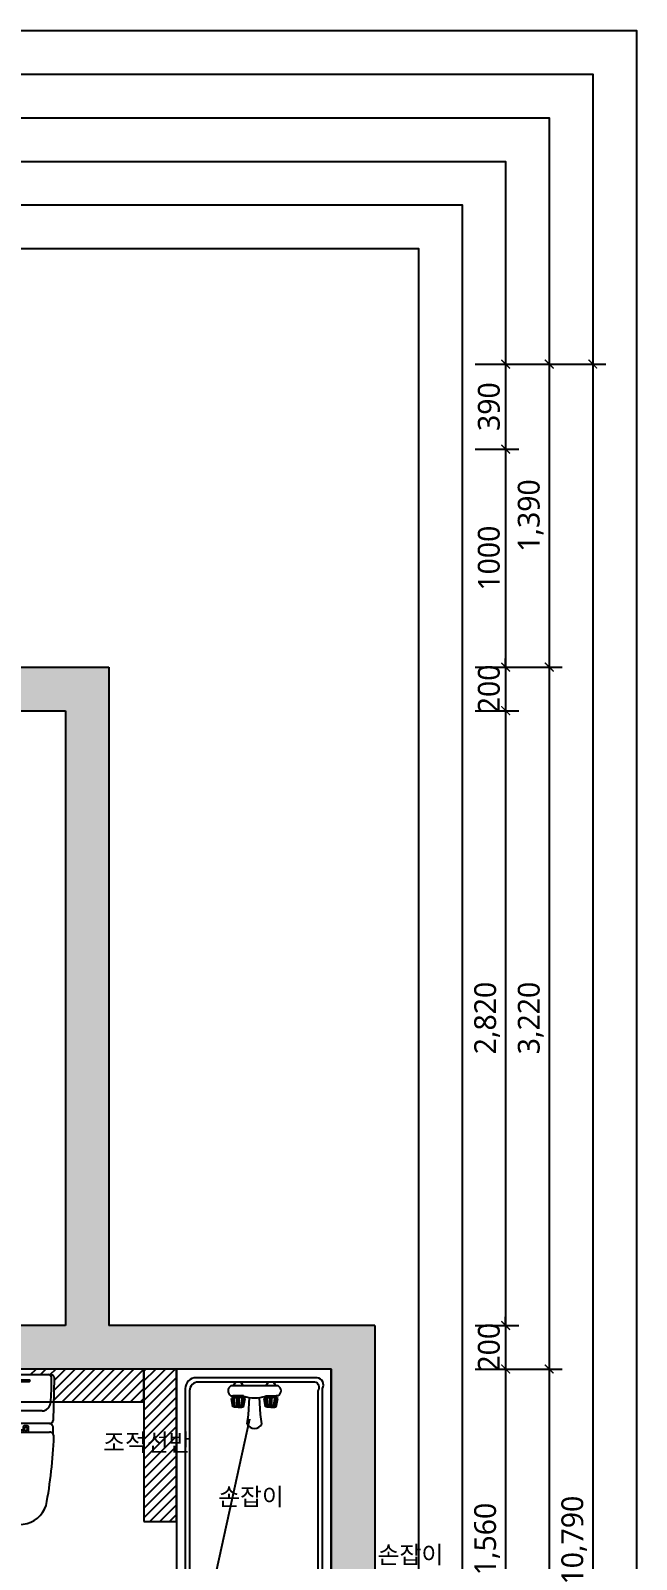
# Model space of a CAD drawing. Header units: millimetres. Extents: x 512 to 764439, y -71 to 559481.
# Drawn here: x 423737 to 426517, y 247137 to 254150 of the extents above; entities that cross this region are included whole.
import ezdxf

# ---------------------------------------------------------------- set-up
doc = ezdxf.new("R2010")
doc.units = ezdxf.units.MM
doc.header["$LTSCALE"] = 50
doc.linetypes.add('HIDDEN', pattern=[0.375, 0.25, -0.125])
for name, color, linetype in [('.', 8, 'Continuous'), ('DIM', 7, 'Continuous'), ('fin', 5, 'Continuous'), ('ha', 8, 'Continuous'), ('HL', 6, 'HIDDEN'), ('wall', 2, 'Continuous'), ('wall2', 3, 'Continuous'), ('WID', 4, 'Continuous')]:
    doc.layers.add(name, color=color, linetype=linetype)
doc.layers.add('purge', color=190, linetype='Continuous', plot=False)
doc.layers.add('text', color=7, linetype='Continuous', lineweight=0)
doc.styles.add('N 맑은고딕', font='malgun.ttf')
doc.styles.add('맑은 고딕', font='malgun.ttf')
doc.dimstyles.new('DH IN40', dxfattribs={"dimscale": 40, "dimtxt": 2.5, "dimasz": 1, "dimexe": 1.5, "dimexo": 1.5, "dimtad": 1, "dimdec": 7, "dimlunit": 6, "dimtxsty": '맑은 고딕', "dimblk": 'ARCHTICK', "dimcen": 2.5, "dimclrd": 256, "dimclre": 256, "dimclrt": 256, "dimadec": 0, "dimazin": 0, "dimtfac": 1, "dimtdec": 7, "dimtix": 1, "dimtmove": 0, "dimatfit": 3, "dimldrblk": 'ARCHTICK', "dimfxl": 1, "dimtfillclr": 1, "dimlwd": -1, "dimlwe": -1, "dimarcsym": 0})

# ---------------------------------------------------------------- blocks, each defined once
blk = doc.blocks.new('_ArchTick')
at = {"color": 0, "linetype": 'ByBlock', "const_width": 0.15}
blk.add_lwpolyline([(-0.5, -0.5), (0.5, 0.5)], dxfattribs=at)
blk = doc.blocks.new('*D1236')
at = {"layer": 'Defpoints', "color": 0, "linetype": 'Continuous', "transparency": 16777216}
for p in [(425716.6, 252620.4), (425716.6, 252230), (425916.6, 252230)]:
    blk.add_point(p, dxfattribs=at)
at = {"layer": 'DIM', "transparency": 16777216}
for p, q in [((425776.6, 252620.4), (425976.6, 252620.4)), ((425916.6, 252620.4), (425916.6, 252230)), ((425776.6, 252230), (425976.6, 252230))]:
    blk.add_line(p, q, dxfattribs=at)
at = {"layer": 'DIM', "linetype": 'Continuous', "transparency": 16777216, "xscale": 40, "yscale": 40, "zscale": 40}
for p, rotation in [((425916.6, 252620.4), 90), ((425916.6, 252230), 270)]:
    blk.add_blockref('_ArchTick', p, dxfattribs=dict(at, rotation=rotation))
at = {"layer": 'DIM', "linetype": 'Continuous', "transparency": 16777216, "insert": (425839.9, 252425.2), "char_height": 100, "attachment_point": 5, "rotation": 90, "style": '맑은 고딕'}
blk.add_mtext('390', dxfattribs=at)
blk = doc.blocks.new('*D1237')
at = {"layer": 'Defpoints', "color": 0, "linetype": 'Continuous', "transparency": 16777216}
for p in [(425716.6, 252230), (425716.6, 251230.4), (425916.6, 251230.4)]:
    blk.add_point(p, dxfattribs=at)
at = {"layer": 'DIM', "transparency": 16777216}
for p, q in [((425776.6, 252230), (425976.6, 252230)), ((425916.6, 252230), (425916.6, 251230.4)), ((425776.6, 251230.4), (425976.6, 251230.4))]:
    blk.add_line(p, q, dxfattribs=at)
at = {"layer": 'DIM', "linetype": 'Continuous', "transparency": 16777216, "xscale": 40, "yscale": 40, "zscale": 40}
for p, rotation in [((425916.6, 252230), 90), ((425916.6, 251230.4), 270)]:
    blk.add_blockref('_ArchTick', p, dxfattribs=dict(at, rotation=rotation))
at = {"layer": 'DIM', "linetype": 'Continuous', "transparency": 16777216, "insert": (425839.7, 251730.2), "char_height": 100, "attachment_point": 5, "rotation": 90, "style": '맑은 고딕'}
blk.add_mtext('1000', dxfattribs=at)
blk = doc.blocks.new('*D1238')
at = {"layer": 'Defpoints', "color": 0, "linetype": 'Continuous', "transparency": 16777216}
for p in [(425716.6, 251230.4), (425716.6, 251030.4), (425916.6, 251030.4)]:
    blk.add_point(p, dxfattribs=at)
at = {"layer": 'DIM', "transparency": 16777216}
for p, q in [((425776.6, 251230.4), (425976.6, 251230.4)), ((425916.6, 251230.4), (425916.6, 251270.4)), ((425916.6, 251230.4), (425916.6, 251030.4)), ((425776.6, 251030.4), (425976.6, 251030.4)), ((425916.6, 251030.4), (425916.6, 250990.4))]:
    blk.add_line(p, q, dxfattribs=at)
at = {"layer": 'DIM', "linetype": 'Continuous', "transparency": 16777216, "xscale": 40, "yscale": 40, "zscale": 40}
for p, rotation in [((425916.6, 251230.4), 270), ((425916.6, 251030.4), 90)]:
    blk.add_blockref('_ArchTick', p, dxfattribs=dict(at, rotation=rotation))
at = {"layer": 'DIM', "linetype": 'Continuous', "transparency": 16777216, "insert": (425839.9, 251130.4), "char_height": 100, "attachment_point": 5, "rotation": 90, "style": '맑은 고딕'}
blk.add_mtext('200', dxfattribs=at)
blk = doc.blocks.new('*D1239')
at = {"layer": 'Defpoints', "color": 0, "linetype": 'Continuous', "transparency": 16777216}
for p in [(425716.6, 251030.4), (425716.6, 248210.4), (425916.6, 248210.4)]:
    blk.add_point(p, dxfattribs=at)
at = {"layer": 'DIM', "transparency": 16777216}
for p, q in [((425776.6, 251030.4), (425976.6, 251030.4)), ((425916.6, 251030.4), (425916.6, 248210.4)), ((425776.6, 248210.4), (425976.6, 248210.4))]:
    blk.add_line(p, q, dxfattribs=at)
at = {"layer": 'DIM', "linetype": 'Continuous', "transparency": 16777216, "xscale": 40, "yscale": 40, "zscale": 40}
for p, rotation in [((425916.6, 251030.4), 90), ((425916.6, 248210.4), 270)]:
    blk.add_blockref('_ArchTick', p, dxfattribs=dict(at, rotation=rotation))
at = {"layer": 'DIM', "linetype": 'Continuous', "transparency": 16777216, "insert": (425831.5, 249620.4), "char_height": 100, "attachment_point": 5, "rotation": 90, "style": '맑은 고딕'}
blk.add_mtext('2,820', dxfattribs=at)
blk = doc.blocks.new('*D1240')
at = {"layer": 'Defpoints', "color": 0, "linetype": 'Continuous', "transparency": 16777216}
for p in [(425716.6, 248210.4), (425716.6, 248010.4), (425916.6, 248010.4)]:
    blk.add_point(p, dxfattribs=at)
at = {"layer": 'DIM', "transparency": 16777216}
for p, q in [((425776.6, 248210.4), (425976.6, 248210.4)), ((425916.6, 248210.4), (425916.6, 248250.4)), ((425916.6, 248210.4), (425916.6, 248010.4)), ((425776.6, 248010.4), (425976.6, 248010.4)), ((425916.6, 248010.4), (425916.6, 247970.4))]:
    blk.add_line(p, q, dxfattribs=at)
at = {"layer": 'DIM', "linetype": 'Continuous', "transparency": 16777216, "xscale": 40, "yscale": 40, "zscale": 40}
for p, rotation in [((425916.6, 248210.4), 270), ((425916.6, 248010.4), 90)]:
    blk.add_blockref('_ArchTick', p, dxfattribs=dict(at, rotation=rotation))
at = {"layer": 'DIM', "linetype": 'Continuous', "transparency": 16777216, "insert": (425839.9, 248110.4), "char_height": 100, "attachment_point": 5, "rotation": 90, "style": '맑은 고딕'}
blk.add_mtext('200', dxfattribs=at)
blk = doc.blocks.new('*D1241')
at = {"layer": 'Defpoints', "color": 0, "linetype": 'Continuous', "transparency": 16777216}
for p in [(425716.6, 248010.4), (425716.6, 246450.4), (425916.6, 246450.4)]:
    blk.add_point(p, dxfattribs=at)
at = {"layer": 'DIM', "transparency": 16777216}
for p, q in [((425776.6, 248010.4), (425976.6, 248010.4)), ((425916.6, 248010.4), (425916.6, 246450.4)), ((425776.6, 246450.4), (425976.6, 246450.4))]:
    blk.add_line(p, q, dxfattribs=at)
at = {"layer": 'DIM', "linetype": 'Continuous', "transparency": 16777216, "xscale": 40, "yscale": 40, "zscale": 40}
for p, rotation in [((425916.6, 248010.4), 90), ((425916.6, 246450.4), 270)]:
    blk.add_blockref('_ArchTick', p, dxfattribs=dict(at, rotation=rotation))
at = {"layer": 'DIM', "linetype": 'Continuous', "transparency": 16777216, "insert": (425831.3, 247230.4), "char_height": 100, "attachment_point": 5, "rotation": 90, "style": '맑은 고딕'}
blk.add_mtext('1,560', dxfattribs=at)
blk = doc.blocks.new('*D1246')
at = {"layer": 'Defpoints', "color": 0, "linetype": 'Continuous', "transparency": 16777216}
for p in [(425716.6, 252620.4), (425716.6, 251230.4), (426116.6, 251230.4)]:
    blk.add_point(p, dxfattribs=at)
at = {"layer": 'DIM', "transparency": 16777216}
for p, q in [((425776.6, 252620.4), (426176.6, 252620.4)), ((426116.6, 252620.4), (426116.6, 251230.4)), ((425776.6, 251230.4), (426176.6, 251230.4))]:
    blk.add_line(p, q, dxfattribs=at)
at = {"layer": 'DIM', "linetype": 'Continuous', "transparency": 16777216, "xscale": 40, "yscale": 40, "zscale": 40}
for p, rotation in [((426116.6, 252620.4), 90), ((426116.6, 251230.4), 270)]:
    blk.add_blockref('_ArchTick', p, dxfattribs=dict(at, rotation=rotation))
at = {"layer": 'DIM', "linetype": 'Continuous', "transparency": 16777216, "insert": (426031.3, 251925.4), "char_height": 100, "attachment_point": 5, "rotation": 90, "style": '맑은 고딕'}
blk.add_mtext('1,390', dxfattribs=at)
blk = doc.blocks.new('*D1247')
at = {"layer": 'Defpoints', "color": 0, "linetype": 'Continuous', "transparency": 16777216}
for p in [(425716.6, 251230.4), (425716.6, 248010.4), (426116.6, 248010.4)]:
    blk.add_point(p, dxfattribs=at)
at = {"layer": 'DIM', "transparency": 16777216}
for p, q in [((425776.6, 251230.4), (426176.6, 251230.4)), ((426116.6, 251230.4), (426116.6, 248010.4)), ((425776.6, 248010.4), (426176.6, 248010.4))]:
    blk.add_line(p, q, dxfattribs=at)
at = {"layer": 'DIM', "linetype": 'Continuous', "transparency": 16777216, "xscale": 40, "yscale": 40, "zscale": 40}
for p, rotation in [((426116.6, 251230.4), 90), ((426116.6, 248010.4), 270)]:
    blk.add_blockref('_ArchTick', p, dxfattribs=dict(at, rotation=rotation))
at = {"layer": 'DIM', "linetype": 'Continuous', "transparency": 16777216, "insert": (426031.5, 249620.4), "char_height": 100, "attachment_point": 5, "rotation": 90, "style": '맑은 고딕'}
blk.add_mtext('3,220', dxfattribs=at)
blk = doc.blocks.new('*D1248')
at = {"layer": 'Defpoints', "color": 0, "linetype": 'Continuous', "transparency": 16777216}
for p in [(425916.6, 252620.4), (425916.6, 241830.4), (426316.6, 241830.4)]:
    blk.add_point(p, dxfattribs=at)
at = {"layer": 'DIM', "transparency": 16777216}
for p, q in [((425976.6, 252620.4), (426376.6, 252620.4)), ((426316.6, 252620.4), (426316.6, 241830.4)), ((425976.6, 241830.4), (426376.6, 241830.4))]:
    blk.add_line(p, q, dxfattribs=at)
at = {"layer": 'DIM', "linetype": 'Continuous', "transparency": 16777216, "xscale": 40, "yscale": 40, "zscale": 40}
for p, rotation in [((426316.6, 252620.4), 90), ((426316.6, 241830.4), 270)]:
    blk.add_blockref('_ArchTick', p, dxfattribs=dict(at, rotation=rotation))
at = {"layer": 'DIM', "linetype": 'Continuous', "transparency": 16777216, "insert": (426231.3, 247225.4), "char_height": 100, "attachment_point": 5, "rotation": 90, "style": '맑은 고딕'}
blk.add_mtext('10,790', dxfattribs=at)
blk = doc.blocks.new('A$C4B2D31F0')
for p, q in [((168.9, 707.3), (216.9, 707.3)), ((192.9, 707.3), (192.9, 716))]:
    blk.add_line(p, q)
at = {"layer": 'fin', "color": 4}
for p, q in [((185, 690.9), (20.4, 690.9)), ((37.2, 692.3), (24.7, 692.3)), ((37.2, 692.3), (49.7, 692.3)), ((200.9, 690.9), (365.5, 690.9)), ((47.7, 523.7), (192.9, 523.7)), ((338.2, 523.7), (192.9, 523.7)), ((12.6, 465.9), (192.9, 465.9)), ((192.9, 426.6), (13.7, 426.6)), ((373.3, 465.9), (192.9, 465.9)), ((192.9, 426.6), (372.2, 426.6))]:
    blk.add_line(p, q, dxfattribs=at)
for points in [[(20.4, 690.9), (7.9, 690.9, 0.421209), (-7.1, 675.5), (-2.4, 480.5, 0.001659)], [(365.5, 690.9), (378, 690.9, -0.421209), (392.9, 675.5), (388.3, 480.5, -0.001659)], [(12.6, 465.9, 0.371724), (-1.8, 451.2, 0.003515), (-1, 420.3, 0.320541)], [(373.3, 465.9, -0.371724), (387.7, 451.2, -0.003515), (386.9, 420.3, -0.320541)]]:
    blk.add_lwpolyline(points, format="xyb", dxfattribs=at)
for centre, radius, start, end in [((24.7, 707.3), 15, 180, 270), ((49.7, 707.3), 15, 270, 0), ((1004.3, 663.1), 1000, 179.31159, 185.94375), ((20.4, 674.9), 16, 90, 179.31159), ((365.5, 674.9), 16, 0.68841, 90), ((-618.4, 663.1), 1000, 354.05625, 0.68841), ((49.4, 563.7), 40, 185.94375, 267.51291), ((336.5, 563.7), 40, 272.48709, 354.05625), ((13.7, 406.6), 20, 90, 182.3333), ((12.6, 480.9), 15, 181.36509, 270), ((372.2, 406.6), 20, 357.6667, 90), ((373.3, 480.9), 15, 270, 358.63491), ((2197.7, 495.6), 2205.9, 182.3333, 190.60807), ((-1811.8, 495.6), 2205.9, 349.39193, 357.6667), ((148.7, 128.9), 125.5, 198.2964, 263.42408), ((237.2, 128.9), 125.5, 276.57592, 341.7036), ((192.9, 405.9), 405.9, 261.69926, 270), ((192.9, 405.9), 405.9, 270, 278.30074)]:
    blk.add_arc(centre, radius, start, end, dxfattribs=at)
at = {"layer": 'HL', "linetype": 'Continuous'}
for p, q in [((168.9, 697.3), (168.9, 707.3)), ((216.9, 697.3), (216.9, 707.3)), ((106.4, 666.3), (184.4, 666.3)), ((106.4, 659.3), (185.5, 659.3)), ((168.9, 697.3), (216.9, 697.3)), ((186, 692.5), (180.6, 697.3)), ((181.6, 685.5), (186, 692.5)), ((187, 651.2), (181.6, 685.5)), ((181.6, 685.5), (204.3, 685.5)), ((186, 692.5), (199.9, 692.5)), ((187, 651.2), (198.9, 651.2)), ((198.9, 651.2), (204.3, 685.5)), ((199.9, 692.5), (205.3, 697.3)), ((204.3, 685.5), (199.9, 692.5)), ((200.4, 659.3), (279.4, 659.3)), ((201.4, 666.3), (279.4, 666.3)), ((-16, 576.9), (-16, 564.8)), ((-12, 580.9), (-4.8, 580.9)), ((-12, 560.8), (-4.3, 560.8)), ((192.9, 433.7), (146.6, 433.7)), ((192.9, 433.7), (239.3, 433.7))]:
    blk.add_line(p, q, dxfattribs=at)
for points in [[(110.4, 426.6), (110.4, 450.8, -0.414214), (114.4, 454.8), (130.9, 454.8, -0.414214), (134.9, 450.8), (134.9, 435.2), (134.9, 426.6)], [(134.9, 435.2), (144.6, 435.2, -0.414214), (146.6, 433.2), (146.6, 426.6)], [(251, 435.2), (241.3, 435.2, 0.414214), (239.3, 433.2), (239.3, 426.6)], [(275.5, 426.6), (275.5, 450.8, 0.414214), (271.5, 454.8), (255, 454.8, 0.414214), (251, 450.8), (251, 435.2), (251, 426.6)]]:
    blk.add_lwpolyline(points, format="xyb", dxfattribs=at)
for centre in [(122.9, 440.9), (262.9, 440.9)]:
    blk.add_circle(centre, 8, dxfattribs=at)
for centre, radius, start, end in [((106.4, 662.8), 3.5, 90, 270), ((279.4, 662.8), 3.5, 270, 90), ((-12, 576.9), 4, 90, 180), ((-12, 564.8), 4, 180, 270)]:
    blk.add_arc(centre, radius, start, end, dxfattribs=at)
blk = doc.blocks.new('A$C50C81EA5')
at = {"layer": 'WID'}
for p, q in [((97, 213.3), (99.5, 213.3)), ((97, 195.5), (97, 213.3)), ((97, 213.3), (99.5, 213.3)), ((97, 195.5), (97, 213.3)), ((99.5, 220.2), (137.4, 226.4)), ((99.5, 220.2), (137.4, 226.4)), ((99.5, 220.2), (104, 214.9)), ((99.5, 195.5), (99.5, 220.2)), ((99.5, 220.2), (104, 214.9)), ((99.5, 195.5), (99.5, 220.2)), ((104, 214.9), (137.5, 218)), ((104, 214.9), (137.5, 218)), ((104, 214.9), (104, 209.5)), ((104, 214.9), (104, 209.5)), ((104.5, 209.7), (137, 212.6)), ((104.5, 209.7), (137, 212.6)), ((137.5, 218), (137, 212.6)), ((137.5, 218), (137, 212.6)), ((143.2, 219), (137.4, 226.4)), ((143.2, 219), (137.4, 226.4)), ((141.3, 221.4), (137.5, 218)), ((141.3, 221.4), (137.5, 218)), ((143.2, 219), (150.2, 219)), ((143.2, 171.1), (143.2, 219)), ((143.2, 219), (150.2, 219)), ((143.2, 171.1), (143.2, 219)), ((150.2, 228.6), (150.2, 219)), ((150.2, 228.6), (150.2, 219)), ((150.2, 171.1), (150.2, 219)), ((150.2, 171.1), (150.2, 219)), ((195.3, 12), (195.3, 228.1)), ((195.3, 12), (195.3, 228.1)), ((212.4, 207.5), (195.3, 218.4)), ((212.4, 207.5), (195.3, 218.4)), ((21.3, 153.8), (62, 147.2)), ((21.3, 153.8), (62, 147.2)), ((62, 147.2), (141.5, 142.7)), ((62, 147.2), (141.5, 142.7)), ((97, 195.5), (97, 177.7)), ((97, 195.5), (97, 177.7)), ((97, 177.7), (99.5, 177.7)), ((97, 177.7), (99.5, 177.7)), ((99.5, 195.5), (99.5, 170.7)), ((99.5, 195.5), (99.5, 170.7)), ((99.5, 170.7), (104, 176)), ((99.5, 170.7), (104, 176)), ((99.5, 170.7), (137.4, 163.7)), ((99.5, 170.7), (137.4, 163.7)), ((104, 200.4), (104, 195.5)), ((104, 200.4), (137, 200)), ((104, 200.4), (104, 195.5)), ((104, 200.4), (137, 200)), ((104, 190.5), (104, 195.5)), ((104, 190.5), (104, 195.5)), ((104, 190.5), (137, 190.1)), ((104, 190.5), (137, 190.1)), ((104, 176), (104, 181.4)), ((104, 176), (104, 181.4)), ((104, 176), (137.5, 172.1)), ((104, 176), (137.5, 172.1)), ((104.5, 181.2), (137, 177.4)), ((104.5, 181.2), (137, 177.4)), ((137, 200), (137, 195)), ((137, 200), (137, 195)), ((137, 190.1), (137, 195)), ((137, 190.1), (137, 195)), ((137.5, 172.1), (137, 177.4)), ((137.5, 172.1), (137, 177.4)), ((143.2, 171.1), (137.4, 163.7)), ((143.2, 171.1), (137.4, 163.7)), ((141.3, 168.6), (137.5, 172.1)), ((141.3, 168.6), (137.5, 172.1)), ((143.2, 171.1), (150.2, 171.1)), ((143.2, 171.1), (150.2, 171.1)), ((212.4, 182.5), (195.3, 171.6)), ((212.4, 182.5), (195.3, 171.6)), ((212.4, 182.5), (212.4, 207.5)), ((212.4, 182.5), (212.4, 207.5)), ((20.3, 86.2), (64.1, 93.2)), ((20.3, 86.2), (64.1, 93.2)), ((64.1, 93.2), (141.5, 97.7)), ((64.1, 93.2), (141.5, 97.7)), ((99.5, 70.2), (137.4, 76.4)), ((99.5, 70.2), (137.4, 76.4)), ((99.5, 70.2), (104, 64.9)), ((99.5, 45.5), (99.5, 70.2)), ((99.5, 70.2), (104, 64.9)), ((99.5, 45.5), (99.5, 70.2)), ((143.2, 69), (137.4, 76.4)), ((143.2, 69), (137.4, 76.4)), ((141.3, 71.4), (137.5, 68)), ((141.3, 71.4), (137.5, 68)), ((97, 63.3), (99.5, 63.3)), ((97, 45.5), (97, 63.3)), ((97, 63.3), (99.5, 63.3)), ((97, 45.5), (97, 63.3)), ((97, 45.5), (97, 27.7)), ((97, 45.5), (97, 27.7)), ((97, 27.7), (99.5, 27.7)), ((97, 27.7), (99.5, 27.7)), ((99.5, 45.5), (99.5, 20.7)), ((99.5, 45.5), (99.5, 20.7)), ((99.5, 20.7), (104, 26)), ((99.5, 20.7), (104, 26)), ((99.5, 20.7), (137.4, 13.7)), ((99.5, 20.7), (137.4, 13.7)), ((104, 64.9), (137.5, 68)), ((104, 64.9), (137.5, 68)), ((104, 64.9), (104, 59.5)), ((104, 64.9), (104, 59.5)), ((104, 50.4), (104, 45.5)), ((104, 50.4), (137, 50)), ((104, 50.4), (104, 45.5)), ((104, 50.4), (137, 50)), ((104, 40.5), (104, 45.5)), ((104, 40.5), (104, 45.5)), ((104, 40.5), (137, 40.1)), ((104, 40.5), (137, 40.1)), ((104, 26), (104, 31.4)), ((104, 26), (104, 31.4)), ((104, 26), (137.5, 22.1)), ((104, 26), (137.5, 22.1)), ((104.5, 59.7), (137, 62.6)), ((104.5, 59.7), (137, 62.6)), ((104.5, 31.2), (137, 27.4)), ((104.5, 31.2), (137, 27.4)), ((137.5, 68), (137, 62.6)), ((137.5, 68), (137, 62.6)), ((137, 50), (137, 45)), ((137, 50), (137, 45)), ((137, 40.1), (137, 45)), ((137, 40.1), (137, 45)), ((137.5, 22.1), (137, 27.4)), ((137.5, 22.1), (137, 27.4)), ((143.2, 21.1), (137.4, 13.7)), ((143.2, 21.1), (137.4, 13.7)), ((141.3, 18.6), (137.5, 22.1)), ((141.3, 18.6), (137.5, 22.1)), ((143.2, 69), (150.2, 69)), ((143.2, 21.1), (143.2, 69)), ((143.2, 69), (150.2, 69)), ((143.2, 21.1), (143.2, 69)), ((143.2, 21.1), (150.2, 21.1)), ((143.2, 21.1), (150.2, 21.1)), ((150.2, 69), (150.2, 21.1)), ((150.2, 69), (150.2, 21.1)), ((150.2, 11.4), (150.2, 21.1)), ((150.2, 11.4), (150.2, 21.1)), ((212.4, 57.5), (195.3, 68.4)), ((212.4, 57.5), (195.3, 68.4)), ((212.4, 32.5), (195.3, 21.6)), ((212.4, 32.5), (195.3, 21.6)), ((212.4, 32.5), (212.4, 57.5)), ((212.4, 32.5), (212.4, 57.5))]:
    blk.add_line(p, q, dxfattribs=at)
for centre, radius, start, end in [((134.7, 206.3), 6.74, 289.97484, 70.02516), ((134.7, 206.3), 6.74, 289.97484, 70.02516), ((172.6, 215.7), 25.9, 28.66685, 149.99012), ((172.6, 215.7), 25.9, 28.66685, 149.99012), ((37.9, 119.7), 37.9, 116.0462, 242.3329), ((37.9, 119.7), 37.9, 116.0462, 242.3329), ((106.7, 204.9), 5.27, 114.69505, 239.72272), ((106.7, 204.9), 5.27, 114.69505, 239.72272), ((106.7, 186), 5.27, 120.27728, 245.30495), ((106.7, 186), 5.27, 120.27728, 245.30495), ((134.7, 183.8), 6.74, 289.97484, 70.02516), ((134.7, 183.8), 6.74, 289.97484, 70.02516), ((302.7, 120), 162.8, 161.71196, 198.28804), ((302.7, 120), 162.8, 161.71196, 198.28804), ((106.7, 54.9), 5.27, 114.69505, 239.72272), ((106.7, 54.9), 5.27, 114.69505, 239.72272), ((106.7, 36), 5.27, 120.27728, 245.30495), ((106.7, 36), 5.27, 120.27728, 245.30495), ((134.7, 56.3), 6.74, 289.97484, 70.02516), ((134.7, 56.3), 6.74, 289.97484, 70.02516), ((134.7, 33.8), 6.74, 289.97484, 70.02516), ((134.7, 33.8), 6.74, 289.97484, 70.02516), ((172.6, 24.4), 25.9, 210.00988, 331.33315), ((172.6, 24.4), 25.9, 210.00988, 331.33315)]:
    blk.add_arc(centre, radius, start, end, dxfattribs=at)

msp = doc.modelspace()

# ---------------------------------------------------------------- hatches: boundary and pattern name
at = {"layer": 'ha', "linetype": 'Continuous', "true_color": 0x939598}
h = msp.add_hatch(color=252, dxfattribs=at)
h.dxf.hatch_style = 1
h.paths.add_polyline_path([(419116.5943044, 252820.37295821), (419116.5943044, 253150.37295821), (418886.5943044, 253150.37295821), (418886.5943044, 248010.37295821), (419116.5943044, 248010.37295821)])
h.paths.add_polyline_path([(417966.5943044, 251650.37295821), (416626.5943044, 251650.37295821), (416626.5943044, 251450.37295821), (417966.5943044, 251450.37295821)])
h.paths.add_polyline_path([(415726.5943044, 251650.37295821), (414716.5943044, 251650.37295821), (414716.5943044, 250620.37295821), (413386.5943044, 250620.37295821), (413386.5943044, 252950.37295821), (414586.5943044, 252950.37295821), (414586.5943044, 253150.37295821), (413186.5943044, 253150.37295821), (413186.5943044, 249840.37295821), (412086.5943044, 249840.37295821), (412086.5943044, 248460.37295821), (412286.5943044, 248460.37295821), (412286.5943044, 249640.37295821), (414746.5943044, 249640.37295821), (414746.5943044, 248320.37295821), (414516.5943044, 248320.37295821), (414516.5943044, 248140.37295821), (414776.5943044, 248140.37295821), (415616.5943044, 248140.37295821), (415616.5943044, 248320.37295821), (414916.5943044, 248320.37295821), (414916.5943044, 251450.37295821), (415726.5943044, 251450.37295821)])
h.paths.add_polyline_path([(414516.5943044, 250420.37295821), (414516.5943044, 249840.37295821), (413386.5943044, 249840.37295821), (413386.5943044, 250420.37295821)], flags=16)
h.paths.add_polyline_path([(414716.5943044, 246860.37295821), (414716.5943044, 247220.37295821), (414516.5943044, 247220.37295821), (414516.5943044, 246860.37295821), (413536.5943044, 246860.37295821), (413536.5943044, 246660.37295821), (414716.5943044, 246660.37295821)])
h.paths.add_polyline_path([(412636.5943044, 246860.37295821), (412286.5943044, 246860.37295821), (412286.5943044, 247900.37295821), (412086.5943044, 247900.37295821), (412086.5943044, 246860.37295821), (411176.5943044, 246860.37295821), (411176.5943044, 241430.37295821), (413566.5943044, 241430.37295821), (413566.5943044, 242490.37295821), (413146.5943044, 242490.37295821), (413146.5943044, 243010.37295821), (413646.5943044, 243010.37295821), (413646.5943044, 243210.37295821), (412926.5943044, 243210.37295821), (412926.5943044, 243010.37295821), (412926.5943044, 241630.37295821), (411376.5943044, 241630.37295821), (411376.5943044, 243010.37295821), (412146.5943044, 243010.37295821), (412146.5943044, 243210.37295821), (411496.5943044, 243210.37295821), (411496.5943044, 246660.37295821), (412286.5943044, 246660.37295821), (412636.5943044, 246660.37295821)])
h.paths.add_polyline_path([(415946.5943044, 246860.37295821), (415716.5943044, 246860.37295821), (415716.5943044, 242910.37295821), (415946.5943044, 242910.37295821)])
h.paths.add_polyline_path([(415946.5943044, 241960.37295821), (415746.5943044, 241960.37295821), (415746.5943044, 241870.37295821), (415076.5943044, 241870.37295821), (415076.5943044, 241670.37295821), (415746.5943044, 241670.37295821), (415746.5943044, 241430.37295821), (415946.5943044, 241430.37295821)])
h.paths.add_polyline_path([(421126.5943044, 246535.37295821), (420926.5943044, 246535.37295821), (420926.5943044, 242875.37295821), (421126.5943044, 242875.37295821), (421126.5943044, 242950.37295821), (421676.5943044, 242950.37295821), (421676.5943044, 243150.37295821), (421126.5943044, 243150.37295821)])
h.paths.add_polyline_path([(421786.5943044, 241830.37295821), (421126.5943044, 241830.37295821), (421126.5943044, 241985.37295821), (420926.5943044, 241985.37295821), (420926.5943044, 241430.37295821), (421126.5943044, 241430.37295821), (421126.5943044, 241630.37295821), (421786.5943044, 241630.37295821)])
h.paths.add_polyline_path([(425516.5943044, 246450.37295821), (425316.5943044, 246450.37295821), (425316.5943044, 248210.37295821), (424096.5943044, 248210.37295821), (424096.5943044, 251230.37295821), (422596.5943044, 251230.37295821), (422596.5943044, 251030.37295821), (423896.5943044, 251030.37295821), (423896.5943044, 248210.37295821), (422016.5943044, 248210.37295821), (422016.5943044, 248010.37295821), (422016.5943044, 247250.37295821), (422216.5943044, 247250.37295821), (422216.5943044, 248010.37295821), (425116.5943044, 248010.37295821), (425116.5943044, 246450.37295821), (424406.5943044, 246450.37295821), (422216.5943044, 246450.37295821), (422016.5943044, 246450.37295821), (422016.5943044, 246250.37295821), (425316.5943044, 246250.37295821), (425316.5943044, 243150.37295821), (424136.5943044, 243150.37295821), (424136.5943044, 242950.37295821), (425386.5943044, 242950.37295821), (425386.5943044, 241830.37295821), (424136.5943044, 241830.37295821), (424136.5943044, 241630.37295821), (425516.5943044, 241630.37295821)])
h.paths.add_polyline_path([(421116.5943044, 251030.37295821), (421246.5943044, 251030.37295821), (421246.5943044, 251230.37295821), (420566.5943044, 251230.37295821), (420566.5943044, 251030.37295821), (420916.5943044, 251030.37295821), (420916.5943044, 248010.37295821), (421116.5943044, 248010.37295821)])
h.paths.add_polyline_path([(422796.5943044, 252820.37295821), (422596.5943044, 252820.37295821), (422596.5943044, 252230.37295821), (422796.5943044, 252230.37295821)])

# ---------------------------------------------------------------- linework, layer by layer
at = {"layer": '.', "color": 252, "linetype": 'Continuous', "true_color": 0x939598, "transparency": 33554559}
for p, q in [((423737.29847349, 247985.21741701), (423762.45401469, 248010.37295821)), ((423782.19975409, 247985.21741701), (423807.3552953, 248010.37295821)), ((423827.1010347, 247985.21741701), (423852.2565759, 248010.37295821)), ((423842.33906798, 247865.75160848), (423986.96041772, 248010.37295821)), ((423843.43517665, 247911.74899775), (423942.05913711, 248010.37295821)), ((423844.53128531, 247957.74638701), (423897.15785651, 248010.37295821)), ((423881.86169832, 247860.37295821), (424031.86169832, 248010.37295821)), ((423926.76297893, 247860.37295821), (424076.76297893, 248010.37295821)), ((423971.66425953, 247860.37295821), (424121.66425953, 248010.37295821)), ((424016.56554014, 247860.37295821), (424166.56554014, 248010.37295821)), ((424061.46682074, 247860.37295821), (424211.46682074, 248010.37295821)), ((424106.36810135, 247860.37295821), (424256.36810135, 248010.37295821)), ((424256.5943044, 248000.95743607), (424266.00982655, 248010.37295821)), ((424256.5943044, 247956.05615546), (424310.91110715, 248010.37295821)), ((424256.5943044, 247911.15487485), (424355.81238776, 248010.37295821)), ((424256.5943044, 247866.25359425), (424400.71366836, 248010.37295821)), ((424151.26938195, 247860.37295821), (424256.5943044, 247965.69788066)), ((424256.5943044, 247821.35231364), (424406.5943044, 247971.35231364)), ((424256.5943044, 247776.45103304), (424406.5943044, 247926.45103304)), ((424196.17066256, 247860.37295821), (424256.5943044, 247920.79660005)), ((424241.07194316, 247860.37295821), (424256.5943044, 247875.89531945)), ((424256.5943044, 247731.54975243), (424406.5943044, 247881.54975243)), ((424256.5943044, 247686.64847183), (424406.5943044, 247836.64847183)), ((424256.5943044, 247641.74719122), (424406.5943044, 247791.74719122)), ((424256.5943044, 247596.84591062), (424406.5943044, 247746.84591062)), ((424256.5943044, 247551.94463001), (424406.5943044, 247701.94463001)), ((424256.5943044, 247507.04334941), (424406.5943044, 247657.04334941)), ((424256.5943044, 247462.1420688), (424406.5943044, 247612.1420688)), ((424256.5943044, 247417.2407882), (424406.5943044, 247567.2407882)), ((424256.5943044, 247372.33950759), (424406.5943044, 247522.33950759)), ((424256.5943044, 247327.43822699), (424406.5943044, 247477.43822699)), ((424284.43031623, 247310.37295821), (424406.5943044, 247432.53694638)), ((424329.33159684, 247310.37295821), (424406.5943044, 247387.63566577)), ((424374.23287744, 247310.37295821), (424406.5943044, 247342.73438517))]:
    msp.add_line(p, q, dxfattribs=at)
at = {"color": 252, "true_color": 0x939598}
msp.add_line((424741.5943044, 247780.37295821), (424461.23896534, 246505.01761915), dxfattribs=at)
msp.add_line((424741.5943044, 247780.37295821), (424461.23896534, 246505.01761915), dxfattribs=at)
msp.add_lwpolyline([(425116.5943044, 246450.37295821), (425116.5943044, 248010.37295821), (424406.5943044, 248010.37295821), (424406.5943044, 246450.37295821)], close=True, dxfattribs=at)
msp.add_lwpolyline([(425116.5943044, 246450.37295821), (425116.5943044, 248010.37295821), (424406.5943044, 248010.37295821), (424406.5943044, 246450.37295821)], close=True, dxfattribs=at)
for points in [[(424741.5943044, 247970.37295823), (424496.5943044, 247970.37295823, 0.4142135624), (424446.5943044, 247920.37295823), (424446.5943044, 246540.37295821, 0.4142135624), (424496.5943044, 246490.37295821), (425026.5943044, 246490.37295821, 0.4142135624), (425076.5943044, 246540.37295821), (425076.5943044, 247920.37295823, 0.5239433179), (425051.5943044, 247970.37295823), (424741.5943044, 247970.37295823)], [(424741.5943044, 247970.37295823), (424496.5943044, 247970.37295823, 0.4142135624), (424446.5943044, 247920.37295823), (424446.5943044, 246540.37295821, 0.4142135624), (424496.5943044, 246490.37295821), (425026.5943044, 246490.37295821, 0.4142135624), (425076.5943044, 246540.37295821), (425076.5943044, 247920.37295823, 0.5239433179), (425051.5943044, 247970.37295823), (424741.5943044, 247970.37295823)], [(424741.5943044, 247950.37295823), (424506.5943044, 247950.37295823, 0.4142135624), (424466.5943044, 247910.37295823), (424466.5943044, 246700.37295821, 0.4142135624), (424506.5943044, 246660.37295821), (425016.5943044, 246660.37295821, 0.4142135624), (425056.5943044, 246700.37295821), (425056.5943044, 247910.37295823, 0.5484889334), (425041.5943044, 247950.37295823)], [(424741.5943044, 247950.37295823), (424506.5943044, 247950.37295823, 0.4142135624), (424466.5943044, 247910.37295823), (424466.5943044, 246700.37295821, 0.4142135624), (424506.5943044, 246660.37295821), (425016.5943044, 246660.37295821, 0.4142135624), (425056.5943044, 246700.37295821), (425056.5943044, 247910.37295823, 0.5484889334), (425041.5943044, 247950.37295823)]]:
    msp.add_lwpolyline(points, format="xyb", close=True, dxfattribs=at)
at = {"layer": 'purge', "linetype": 'Continuous'}
for points in [[(410176.5943044, 254150.37295821), (426516.5943044, 254150.37295821), (426516.5943044, 240430.37295821), (410176.5943044, 240430.37295821)], [(410376.5943044, 253950.37295821), (426316.5943044, 253950.37295821), (426316.5943044, 240630.37295821), (410376.5943044, 240630.37295821)], [(410576.5943044, 253750.37295821), (426116.5943044, 253750.37295821), (426116.5943044, 240830.37295821), (410576.5943044, 240830.37295821)], [(410776.5943044, 253550.37295821), (425916.5943044, 253550.37295821), (425916.5943044, 241030.37295821), (410776.5943044, 241030.37295821)], [(410976.5943044, 253350.37295821), (425716.5943044, 253350.37295821), (425716.5943044, 241230.37295821), (410976.5943044, 241230.37295821)], [(411176.5943044, 253150.37295821), (425516.5943044, 253150.37295821), (425516.5943044, 241430.37295821), (411176.5943044, 241430.37295821)]]:
    msp.add_lwpolyline(points, close=True, dxfattribs=at)
at = {"layer": 'wall', "color": 252, "true_color": 0x939598}
for p, q in [((422596.5943044, 251230.37295821), (424096.5943044, 251230.37295821)), ((424096.5943044, 251230.37295821), (424096.5943044, 248210.37295821)), ((422596.5943044, 251030.37295821), (423896.5943044, 251030.37295821)), ((423896.5943044, 251030.37295821), (423896.5943044, 248210.37295821)), ((423896.5943044, 248210.37295821), (422016.5943044, 248210.37295821)), ((425316.5943044, 248210.37295821), (424096.5943044, 248210.37295821)), ((425316.5943044, 248210.37295821), (425316.5943044, 246450.37295821)), ((425116.5943044, 248010.37295821), (422216.5943044, 248010.37295821)), ((425116.5943044, 248010.37295821), (425116.5943044, 246450.37295821))]:
    msp.add_line(p, q, dxfattribs=at)
at = {"layer": 'wall2', "color": 252, "linetype": 'Continuous', "true_color": 0x939598}
for p, q in [((424256.5943044, 248010.37295821), (423016.5943044, 248010.37295821)), ((424406.5943044, 248010.37295821), (424256.5943044, 248010.37295821)), ((424256.5943044, 248010.37295821), (424256.5943044, 247310.37295821)), ((424256.5943044, 247860.37295821), (424256.5943044, 248010.37295821)), ((424406.5943044, 247310.37295821), (424406.5943044, 248010.37295821)), ((423016.5943044, 247860.37295821), (424256.5943044, 247860.37295821)), ((424256.5943044, 247310.37295821), (424406.5943044, 247310.37295821))]:
    msp.add_line(p, q, dxfattribs=at)

# ---------------------------------------------------------------- block references
at = {"color": 252, "true_color": 0x939598}
msp.add_blockref('A$C4B2D31F0', (423451.87040926, 247294.32846807), dxfattribs=at)
at = {"color": 252, "true_color": 0x939598, "rotation": 90}
msp.add_blockref('A$C50C81EA5', (424884.55049078, 247737.93991811), dxfattribs=at)

# ---------------------------------------------------------------- texts
at = {"layer": 'text', "color": 252, "linetype": 'Continuous', "true_color": 0x939598, "style": 'N 맑은고딕'}
for s, p in [('조적선반', (424069.67985174, 247633.75905927)), ('손잡이', (424597.65990016, 247384.47621297)), ('손잡이', (425329.17652513, 247118.40842894))]:
    msp.add_text(s, height=80, dxfattribs=at).set_placement(p)

# ---------------------------------------------------------------- dimensions: what is measured, and where the dimension line sits
at = {"layer": 'DIM', "linetype": 'Continuous'}
dim = msp.add_linear_dim(base=(425916.5943044, 252230), p1=(425716.5943044, 252620.37295821), p2=(425716.5943044, 252230), angle=90, text='390', dimstyle='DH IN40', dxfattribs=at)
dim.commit()
dim.dimension.update_dxf_attribs({"geometry": '*D1236', "text_midpoint": (425839.92990223, 252425.18647911)})
for base, p1, p2, picture, middle in [((426116.5943044021, 251230.3729582118), (425716.5943044015, 252620.3729582117), (425716.5943044015, 251230.3729582117), '*D1246', (426031.2682174455, 251925.3729582116)), ((426316.594304402, 241830.3729582119), (425916.5943044015, 252620.3729582117), (425916.5943044015, 241830.3729582118), '*D1248', (426231.2682174454, 247225.3729582117)), ((426116.5943044018, 248010.3729582119), (425716.5943044015, 251230.3729582117), (425716.5943044015, 248010.3729582118), '*D1247', (426031.5399565757, 249620.3729582117))]:
    dim = msp.add_linear_dim(base=base, p1=p1, p2=p2, angle=90, dimstyle='DH IN40', dxfattribs=at)
    dim.commit()
    dim.dimension.update_dxf_attribs({"geometry": picture, "text_midpoint": middle})
dim = msp.add_linear_dim(base=(425916.5943044, 251230.37295821), p1=(425716.5943044, 252230), p2=(425716.5943044, 251230.37295821), angle=90, text='1000', dimstyle='DH IN40', override={"dimtmove": 1}, dxfattribs=at)
dim.commit()
dim.dimension.update_dxf_attribs({"geometry": '*D1237', "text_midpoint": (425839.6581631, 251730.18647911)})
for base, p1, p2, picture, middle in [((425916.5943044028, 251030.3729582118), (425716.5943044015, 251230.3729582117), (425716.5943044015, 251030.3729582117), '*D1238', (425839.9299022288, 251130.3729582116)), ((425916.594304403, 248210.3729582119), (425716.5943044015, 251030.3729582117), (425716.5943044015, 248210.3729582118), '*D1239', (425831.5399565768, 249620.3729582117)), ((425916.5943044032, 248010.3729582119), (425716.5943044015, 248210.3729582118), (425716.5943044015, 248010.3729582118), '*D1240', (425839.9299022293, 248110.3729582118)), ((425916.5943044035, 246450.3729582119), (425716.5943044015, 248010.3729582118), (425716.5943044015, 246450.3729582118), '*D1241', (425831.2682174469, 247230.3729582118))]:
    dim = msp.add_linear_dim(base=base, p1=p1, p2=p2, angle=90, dimstyle='DH IN40', override={"dimtmove": 1}, dxfattribs=at)
    dim.commit()
    dim.dimension.update_dxf_attribs({"geometry": picture, "text_midpoint": middle})

doc.saveas('drawing.dxf')
